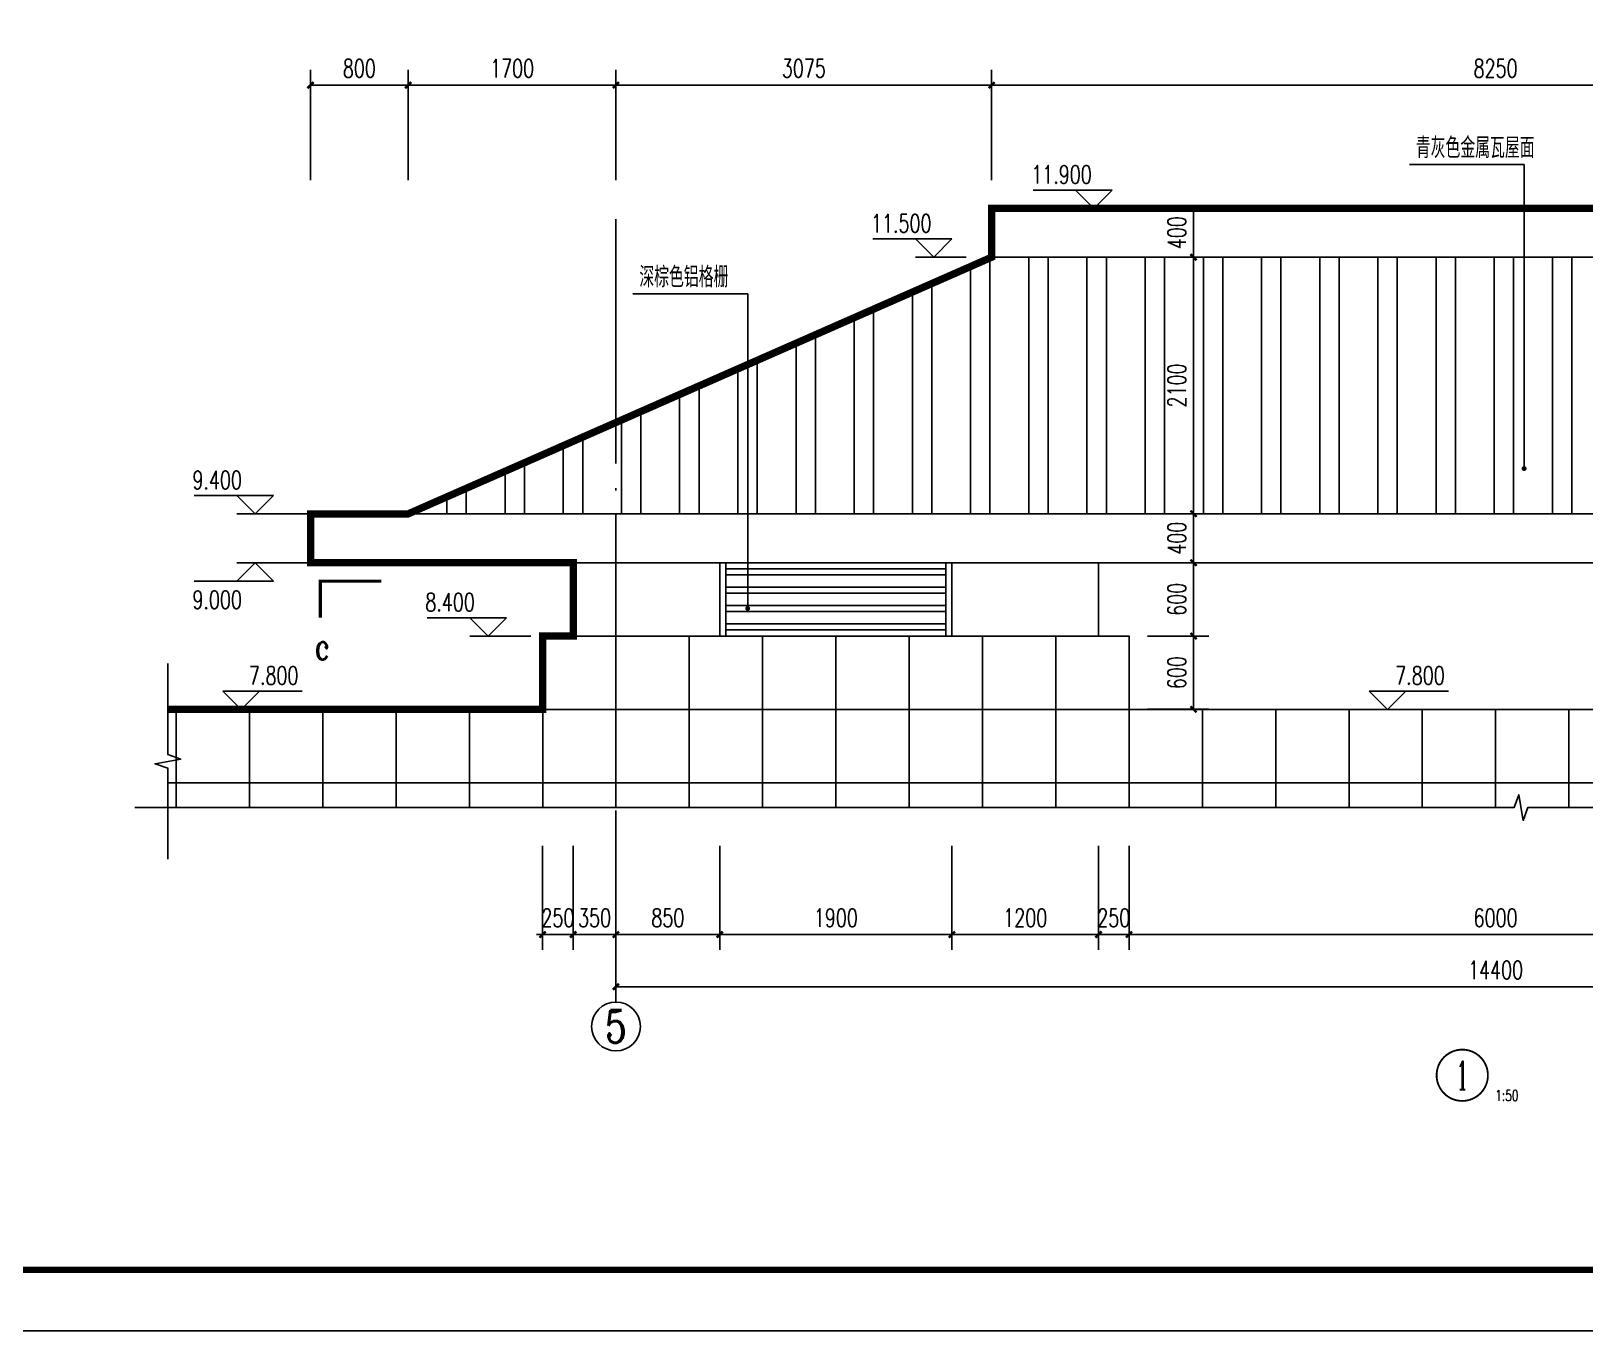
# Model space of a CAD drawing. Extents: x 63793 to 231107, y 20849 to 337643.
# Drawn here: x 159436 to 172154, y 61242 to 71879 of the extents above; entities that cross this region are included whole.
import ezdxf
from ezdxf.enums import TextEntityAlignment as Align

# ---------------------------------------------------------------- set-up
doc = ezdxf.new("R2010")
doc.units = 0
doc.header["$LTSCALE"] = 1000
doc.header["$MEASUREMENT"] = 0
doc.linetypes.add('CONTINOUS', pattern=[0])
doc.linetypes.add('DOTE', pattern=[2.42, 2, -0.2, 0.02, -0.2])
for name, color, linetype in [('AXIS', 3, 'Continuous'), ('AXIS_TEXT', 7, 'Continuous'), ('DIM_ELEV', 3, 'Continuous'), ('DIM_IDEN', 3, 'Continuous'), ('DIM_LEAD', 3, 'Continuous'), ('DIM_SYMB', 3, 'Continuous'), ('DOTE', 1, 'DOTE'), ('PUB_DIM', 3, 'Continuous'), ('PUB_TEXT', 7, 'Continuous'), ('PUB_TITLE', 4, 'Continuous'), ('网格', 144, 'Continuous'), ('装修线', 153, 'Continuous')]:
    doc.layers.add(name, color=color, linetype=linetype)
doc.styles.add('_TCH_AXIS', font='COMPLEX', dxfattribs={"bigfont": 'GBCBIG'})
doc.styles.add('_TCH_DIM', font='SIMPLEX', dxfattribs={"bigfont": 'GBCBIG'})
doc.styles.add('_TCH_DIM_T3', font='SIMPLEX', dxfattribs={"width": 0.705882, "bigfont": 'GBCBIG'})
doc.styles.add('_TCH_LABEL', font='COMPLEX', dxfattribs={"bigfont": 'GBCBIG'})
doc.dimstyles.new('_TCH_ARCH&&50', dxfattribs={"dimtxt": 148.75, "dimasz": 50, "dimexe": 125, "dimexo": 150, "dimgap": 63.125, "dimtad": 1, "dimdec": 0, "dimzin": 0, "dimdsep": 46, "dimtxsty": '_TCH_DIM_T3', "dimblk": 'ARCHTICK', "dimcen": 0.09, "dimclrt": 7, "dimazin": 2, "dimtfac": 1, "dimtdec": 0, "dimtix": 1, "dimtmove": 2, "dimatfit": 3, "dimfxl": 0, "dimtolj": 1, "dimtzin": 0, "dimarcsym": 0})

# ---------------------------------------------------------------- blocks, each defined once
blk = doc.blocks.new('_ArchTick')
at = {"color": 0, "linetype": 'ByBlock', "const_width": 0.4}
blk.add_lwpolyline([(-0.5, -0.5), (0.5, 0.5)], dxfattribs=at)
blk = doc.blocks.new('*D388')
at = {"layer": 'Defpoints', "color": 0, "transparency": 16777216}
for p in [(175548, 71437), (167298, 70510), (175548, 70510)]:
    blk.add_point(p, dxfattribs=at)
at = {"layer": 'PUB_DIM', "color": 0, "lineweight": -2, "transparency": 16777216}
for p, q in [((167298, 70660), (167298, 71562)), ((175548, 70660), (175548, 71562)), ((167298, 71437), (175548, 71437))]:
    blk.add_line(p, q, dxfattribs=at)
at = {"layer": 'PUB_DIM', "color": 0, "lineweight": -2, "transparency": 16777216, "xscale": 50, "yscale": 50, "zscale": 50, "rotation": 180}
blk.add_blockref('_ArchTick', (167298, 71437), dxfattribs=at)
at = {"layer": 'PUB_DIM', "color": 0, "lineweight": -2, "transparency": 16777216, "xscale": 50, "yscale": 50, "zscale": 50}
blk.add_blockref('_ArchTick', (175548, 71437), dxfattribs=at)
at = {"layer": 'PUB_DIM', "color": 7, "transparency": 16777216, "insert": (171423, 71574), "char_height": 148.8, "attachment_point": 5, "style": '_TCH_DIM_T3'}
blk.add_mtext('\\A1;8250', dxfattribs=at)
blk = doc.blocks.new('*D389')
at = {"layer": 'Defpoints', "color": 0, "transparency": 16777216}
for p in [(167298, 71437), (164223, 70510), (167298, 70510)]:
    blk.add_point(p, dxfattribs=at)
at = {"layer": 'PUB_DIM', "color": 0, "lineweight": -2, "transparency": 16777216}
for p, q in [((164223, 70660), (164223, 71562)), ((167298, 70660), (167298, 71562)), ((164223, 71437), (167298, 71437))]:
    blk.add_line(p, q, dxfattribs=at)
at = {"layer": 'PUB_DIM', "color": 0, "lineweight": -2, "transparency": 16777216, "xscale": 50, "yscale": 50, "zscale": 50, "rotation": 180}
blk.add_blockref('_ArchTick', (164223, 71437), dxfattribs=at)
at = {"layer": 'PUB_DIM', "color": 0, "lineweight": -2, "transparency": 16777216, "xscale": 50, "yscale": 50, "zscale": 50}
blk.add_blockref('_ArchTick', (167298, 71437), dxfattribs=at)
at = {"layer": 'PUB_DIM', "color": 7, "transparency": 16777216, "insert": (165761, 71574), "char_height": 148.8, "attachment_point": 5, "style": '_TCH_DIM_T3'}
blk.add_mtext('\\A1;3075', dxfattribs=at)
blk = doc.blocks.new('*D390')
at = {"layer": 'Defpoints', "color": 0, "transparency": 16777216}
for p in [(164223, 71437), (162523, 70510), (164223, 70510)]:
    blk.add_point(p, dxfattribs=at)
at = {"layer": 'PUB_DIM', "color": 0, "lineweight": -2, "transparency": 16777216}
for p, q in [((162523, 70660), (162523, 71562)), ((164223, 70660), (164223, 71562)), ((162523, 71437), (164223, 71437))]:
    blk.add_line(p, q, dxfattribs=at)
at = {"layer": 'PUB_DIM', "color": 0, "lineweight": -2, "transparency": 16777216, "xscale": 50, "yscale": 50, "zscale": 50, "rotation": 180}
blk.add_blockref('_ArchTick', (162523, 71437), dxfattribs=at)
at = {"layer": 'PUB_DIM', "color": 0, "lineweight": -2, "transparency": 16777216, "xscale": 50, "yscale": 50, "zscale": 50}
blk.add_blockref('_ArchTick', (164223, 71437), dxfattribs=at)
at = {"layer": 'PUB_DIM', "color": 7, "transparency": 16777216, "insert": (163373, 71574), "char_height": 148.8, "attachment_point": 5, "style": '_TCH_DIM_T3'}
blk.add_mtext('\\A1;1700', dxfattribs=at)
blk = doc.blocks.new('*D391')
at = {"layer": 'Defpoints', "color": 0, "transparency": 16777216}
for p in [(162523, 71437), (161723, 70510), (162523, 70510)]:
    blk.add_point(p, dxfattribs=at)
at = {"layer": 'PUB_DIM', "color": 0, "lineweight": -2, "transparency": 16777216}
for p, q in [((161723, 70660), (161723, 71562)), ((162523, 70660), (162523, 71562)), ((161723, 71437), (162523, 71437))]:
    blk.add_line(p, q, dxfattribs=at)
at = {"layer": 'PUB_DIM', "color": 0, "lineweight": -2, "transparency": 16777216, "xscale": 50, "yscale": 50, "zscale": 50, "rotation": 180}
blk.add_blockref('_ArchTick', (161723, 71437), dxfattribs=at)
at = {"layer": 'PUB_DIM', "color": 0, "lineweight": -2, "transparency": 16777216, "xscale": 50, "yscale": 50, "zscale": 50}
blk.add_blockref('_ArchTick', (162523, 71437), dxfattribs=at)
at = {"layer": 'PUB_DIM', "color": 7, "transparency": 16777216, "insert": (162123, 71574), "char_height": 148.8, "attachment_point": 5, "style": '_TCH_DIM_T3'}
blk.add_mtext('\\A1;800', dxfattribs=at)
blk = doc.blocks.new('*D395')
at = {"layer": 'Defpoints', "color": 0, "transparency": 16777216}
for p in [(168423, 66929), (168951, 66929), (168423, 66329)]:
    blk.add_point(p, dxfattribs=at)
at = {"layer": 'PUB_DIM', "color": 0, "lineweight": -2, "transparency": 16777216}
for p, q in [((168573, 66929), (169076, 66929)), ((168951, 66329), (168951, 66929)), ((168573, 66329), (169076, 66329))]:
    blk.add_line(p, q, dxfattribs=at)
at = {"layer": 'PUB_DIM', "color": 0, "lineweight": -2, "transparency": 16777216, "xscale": 50, "yscale": 50, "zscale": 50}
for p, rotation in [((168951, 66929), 90), ((168951, 66329), 270)]:
    blk.add_blockref('_ArchTick', p, dxfattribs=dict(at, rotation=rotation))
at = {"layer": 'PUB_DIM', "color": 7, "transparency": 16777216, "insert": (168814, 66629), "char_height": 148.8, "attachment_point": 5, "rotation": 90, "style": '_TCH_DIM_T3'}
blk.add_mtext('\\A1;600', dxfattribs=at)
blk = doc.blocks.new('*D396')
at = {"layer": 'Defpoints', "color": 0, "transparency": 16777216}
for p in [(168423, 67529), (168951, 67529), (168423, 66929)]:
    blk.add_point(p, dxfattribs=at)
at = {"layer": 'PUB_DIM', "color": 0, "lineweight": -2, "transparency": 16777216}
for p, q in [((168573, 67529), (169076, 67529)), ((168951, 66929), (168951, 67529)), ((168573, 66929), (169076, 66929))]:
    blk.add_line(p, q, dxfattribs=at)
at = {"layer": 'PUB_DIM', "color": 0, "lineweight": -2, "transparency": 16777216, "xscale": 50, "yscale": 50, "zscale": 50}
for p, rotation in [((168951, 67529), 90), ((168951, 66929), 270)]:
    blk.add_blockref('_ArchTick', p, dxfattribs=dict(at, rotation=rotation))
at = {"layer": 'PUB_DIM', "color": 7, "transparency": 16777216, "insert": (168814, 67229), "char_height": 148.8, "attachment_point": 5, "rotation": 90, "style": '_TCH_DIM_T3'}
blk.add_mtext('\\A1;600', dxfattribs=at)
blk = doc.blocks.new('*D397')
at = {"layer": 'Defpoints', "color": 0, "transparency": 16777216}
for p in [(168423, 67929), (168951, 67929), (168423, 67529)]:
    blk.add_point(p, dxfattribs=at)
at = {"layer": 'PUB_DIM', "color": 0, "lineweight": -2, "transparency": 16777216}
for p, q in [((168573, 67929), (169076, 67929)), ((168951, 67529), (168951, 67929)), ((168573, 67529), (169076, 67529))]:
    blk.add_line(p, q, dxfattribs=at)
at = {"layer": 'PUB_DIM', "color": 0, "lineweight": -2, "transparency": 16777216, "xscale": 50, "yscale": 50, "zscale": 50}
for p, rotation in [((168951, 67929), 90), ((168951, 67529), 270)]:
    blk.add_blockref('_ArchTick', p, dxfattribs=dict(at, rotation=rotation))
at = {"layer": 'PUB_DIM', "color": 7, "transparency": 16777216, "insert": (168814, 67729), "char_height": 148.8, "attachment_point": 5, "rotation": 90, "style": '_TCH_DIM_T3'}
blk.add_mtext('\\A1;400', dxfattribs=at)
blk = doc.blocks.new('*D398')
at = {"layer": 'Defpoints', "color": 0, "transparency": 16777216}
for p in [(168423, 70029), (168951, 70029), (168423, 67929)]:
    blk.add_point(p, dxfattribs=at)
at = {"layer": 'PUB_DIM', "color": 0, "lineweight": -2, "transparency": 16777216}
for p, q in [((168573, 70029), (169076, 70029)), ((168951, 67929), (168951, 70029)), ((168573, 67929), (169076, 67929))]:
    blk.add_line(p, q, dxfattribs=at)
at = {"layer": 'PUB_DIM', "color": 0, "lineweight": -2, "transparency": 16777216, "xscale": 50, "yscale": 50, "zscale": 50}
for p, rotation in [((168951, 70029), 90), ((168951, 67929), 270)]:
    blk.add_blockref('_ArchTick', p, dxfattribs=dict(at, rotation=rotation))
at = {"layer": 'PUB_DIM', "color": 7, "transparency": 16777216, "insert": (168814, 68979), "char_height": 148.8, "attachment_point": 5, "rotation": 90, "style": '_TCH_DIM_T3'}
blk.add_mtext('\\A1;2100', dxfattribs=at)
blk = doc.blocks.new('*D399')
at = {"layer": 'Defpoints', "color": 0, "transparency": 16777216}
for p in [(168423, 70429), (168951, 70429), (168423, 70029)]:
    blk.add_point(p, dxfattribs=at)
at = {"layer": 'PUB_DIM', "color": 0, "lineweight": -2, "transparency": 16777216}
for p, q in [((168573, 70429), (169076, 70429)), ((168951, 70029), (168951, 70429)), ((168573, 70029), (169076, 70029))]:
    blk.add_line(p, q, dxfattribs=at)
at = {"layer": 'PUB_DIM', "color": 0, "lineweight": -2, "transparency": 16777216, "xscale": 50, "yscale": 50, "zscale": 50}
for p, rotation in [((168951, 70429), 90), ((168951, 70029), 270)]:
    blk.add_blockref('_ArchTick', p, dxfattribs=dict(at, rotation=rotation))
at = {"layer": 'PUB_DIM', "color": 7, "transparency": 16777216, "insert": (168814, 70229), "char_height": 148.8, "attachment_point": 5, "rotation": 90, "style": '_TCH_DIM_T3'}
blk.add_mtext('\\A1;400', dxfattribs=at)
blk = doc.blocks.new('*D400')
at = {"layer": 'Defpoints', "color": 0, "transparency": 16777216}
for p in [(163623, 65363), (163873, 65363), (163873, 64486)]:
    blk.add_point(p, dxfattribs=at)
at = {"layer": 'PUB_DIM', "color": 0, "lineweight": -2, "transparency": 16777216}
for p, q in [((163623, 65213), (163623, 64361)), ((163873, 65213), (163873, 64361)), ((163623, 64486), (163573, 64486)), ((163623, 64486), (163873, 64486)), ((163873, 64486), (163923, 64486))]:
    blk.add_line(p, q, dxfattribs=at)
at = {"layer": 'PUB_DIM', "color": 0, "lineweight": -2, "transparency": 16777216, "xscale": 50, "yscale": 50, "zscale": 50}
blk.add_blockref('_ArchTick', (163623, 64486), dxfattribs=at)
at = {"layer": 'PUB_DIM', "color": 0, "lineweight": -2, "transparency": 16777216, "xscale": 50, "yscale": 50, "zscale": 50, "rotation": 180}
blk.add_blockref('_ArchTick', (163873, 64486), dxfattribs=at)
at = {"layer": 'PUB_DIM', "color": 7, "transparency": 16777216, "insert": (163748, 64623), "char_height": 148.8, "attachment_point": 5, "style": '_TCH_DIM_T3'}
blk.add_mtext('\\A1;250', dxfattribs=at)
blk = doc.blocks.new('*D401')
at = {"layer": 'Defpoints', "color": 0, "transparency": 16777216}
for p in [(163873, 65363), (164223, 65363), (164223, 64486)]:
    blk.add_point(p, dxfattribs=at)
at = {"layer": 'PUB_DIM', "color": 0, "lineweight": -2, "transparency": 16777216}
for p, q in [((163873, 65213), (163873, 64361)), ((164223, 65213), (164223, 64361)), ((163873, 64486), (163823, 64486)), ((163873, 64486), (164223, 64486)), ((164223, 64486), (164273, 64486))]:
    blk.add_line(p, q, dxfattribs=at)
at = {"layer": 'PUB_DIM', "color": 0, "lineweight": -2, "transparency": 16777216, "xscale": 50, "yscale": 50, "zscale": 50}
blk.add_blockref('_ArchTick', (163873, 64486), dxfattribs=at)
at = {"layer": 'PUB_DIM', "color": 0, "lineweight": -2, "transparency": 16777216, "xscale": 50, "yscale": 50, "zscale": 50, "rotation": 180}
blk.add_blockref('_ArchTick', (164223, 64486), dxfattribs=at)
at = {"layer": 'PUB_DIM', "color": 7, "transparency": 16777216, "insert": (164048, 64623), "char_height": 148.8, "attachment_point": 5, "style": '_TCH_DIM_T3'}
blk.add_mtext('\\A1;350', dxfattribs=at)
blk = doc.blocks.new('*D402')
at = {"layer": 'Defpoints', "color": 0, "transparency": 16777216}
for p in [(164223, 65363), (165073, 65363), (165073, 64486)]:
    blk.add_point(p, dxfattribs=at)
at = {"layer": 'PUB_DIM', "color": 0, "lineweight": -2, "transparency": 16777216}
for p, q in [((164223, 65213), (164223, 64361)), ((165073, 65213), (165073, 64361)), ((164223, 64486), (165073, 64486))]:
    blk.add_line(p, q, dxfattribs=at)
at = {"layer": 'PUB_DIM', "color": 0, "lineweight": -2, "transparency": 16777216, "xscale": 50, "yscale": 50, "zscale": 50, "rotation": 180}
blk.add_blockref('_ArchTick', (164223, 64486), dxfattribs=at)
at = {"layer": 'PUB_DIM', "color": 0, "lineweight": -2, "transparency": 16777216, "xscale": 50, "yscale": 50, "zscale": 50}
blk.add_blockref('_ArchTick', (165073, 64486), dxfattribs=at)
at = {"layer": 'PUB_DIM', "color": 7, "transparency": 16777216, "insert": (164648, 64623), "char_height": 148.8, "attachment_point": 5, "style": '_TCH_DIM_T3'}
blk.add_mtext('\\A1;850', dxfattribs=at)
blk = doc.blocks.new('*D403')
at = {"layer": 'Defpoints', "color": 0, "transparency": 16777216}
for p in [(165073, 65363), (166973, 65363), (166973, 64486)]:
    blk.add_point(p, dxfattribs=at)
at = {"layer": 'PUB_DIM', "color": 0, "lineweight": -2, "transparency": 16777216}
for p, q in [((165073, 65213), (165073, 64361)), ((166973, 65213), (166973, 64361)), ((165073, 64486), (166973, 64486))]:
    blk.add_line(p, q, dxfattribs=at)
at = {"layer": 'PUB_DIM', "color": 0, "lineweight": -2, "transparency": 16777216, "xscale": 50, "yscale": 50, "zscale": 50, "rotation": 180}
blk.add_blockref('_ArchTick', (165073, 64486), dxfattribs=at)
at = {"layer": 'PUB_DIM', "color": 0, "lineweight": -2, "transparency": 16777216, "xscale": 50, "yscale": 50, "zscale": 50}
blk.add_blockref('_ArchTick', (166973, 64486), dxfattribs=at)
at = {"layer": 'PUB_DIM', "color": 7, "transparency": 16777216, "insert": (166023, 64623), "char_height": 148.8, "attachment_point": 5, "style": '_TCH_DIM_T3'}
blk.add_mtext('\\A1;1900', dxfattribs=at)
blk = doc.blocks.new('*D404')
at = {"layer": 'Defpoints', "color": 0, "transparency": 16777216}
for p in [(166973, 65363), (168173, 65363), (168173, 64486)]:
    blk.add_point(p, dxfattribs=at)
at = {"layer": 'PUB_DIM', "color": 0, "lineweight": -2, "transparency": 16777216}
for p, q in [((166973, 65213), (166973, 64361)), ((168173, 65213), (168173, 64361)), ((166973, 64486), (168173, 64486))]:
    blk.add_line(p, q, dxfattribs=at)
at = {"layer": 'PUB_DIM', "color": 0, "lineweight": -2, "transparency": 16777216, "xscale": 50, "yscale": 50, "zscale": 50, "rotation": 180}
blk.add_blockref('_ArchTick', (166973, 64486), dxfattribs=at)
at = {"layer": 'PUB_DIM', "color": 0, "lineweight": -2, "transparency": 16777216, "xscale": 50, "yscale": 50, "zscale": 50}
blk.add_blockref('_ArchTick', (168173, 64486), dxfattribs=at)
at = {"layer": 'PUB_DIM', "color": 7, "transparency": 16777216, "insert": (167573, 64623), "char_height": 148.8, "attachment_point": 5, "style": '_TCH_DIM_T3'}
blk.add_mtext('\\A1;1200', dxfattribs=at)
blk = doc.blocks.new('*D405')
at = {"layer": 'Defpoints', "color": 0, "transparency": 16777216}
for p in [(168173, 65363), (168423, 65363), (168423, 64486)]:
    blk.add_point(p, dxfattribs=at)
at = {"layer": 'PUB_DIM', "color": 0, "lineweight": -2, "transparency": 16777216}
for p, q in [((168173, 65213), (168173, 64361)), ((168423, 65213), (168423, 64361)), ((168173, 64486), (168123, 64486)), ((168173, 64486), (168423, 64486)), ((168423, 64486), (168473, 64486))]:
    blk.add_line(p, q, dxfattribs=at)
at = {"layer": 'PUB_DIM', "color": 0, "lineweight": -2, "transparency": 16777216, "xscale": 50, "yscale": 50, "zscale": 50}
blk.add_blockref('_ArchTick', (168173, 64486), dxfattribs=at)
at = {"layer": 'PUB_DIM', "color": 0, "lineweight": -2, "transparency": 16777216, "xscale": 50, "yscale": 50, "zscale": 50, "rotation": 180}
blk.add_blockref('_ArchTick', (168423, 64486), dxfattribs=at)
at = {"layer": 'PUB_DIM', "color": 7, "transparency": 16777216, "insert": (168298, 64623), "char_height": 148.8, "attachment_point": 5, "style": '_TCH_DIM_T3'}
blk.add_mtext('\\A1;250', dxfattribs=at)
blk = doc.blocks.new('*D406')
at = {"layer": 'Defpoints', "color": 0, "transparency": 16777216}
for p in [(168423, 65363), (174423, 65363), (174423, 64486)]:
    blk.add_point(p, dxfattribs=at)
at = {"layer": 'PUB_DIM', "color": 0, "lineweight": -2, "transparency": 16777216}
for p, q in [((168423, 65213), (168423, 64361)), ((174423, 65213), (174423, 64361)), ((168423, 64486), (174423, 64486))]:
    blk.add_line(p, q, dxfattribs=at)
at = {"layer": 'PUB_DIM', "color": 0, "lineweight": -2, "transparency": 16777216, "xscale": 50, "yscale": 50, "zscale": 50, "rotation": 180}
blk.add_blockref('_ArchTick', (168423, 64486), dxfattribs=at)
at = {"layer": 'PUB_DIM', "color": 0, "lineweight": -2, "transparency": 16777216, "xscale": 50, "yscale": 50, "zscale": 50}
blk.add_blockref('_ArchTick', (174423, 64486), dxfattribs=at)
at = {"layer": 'PUB_DIM', "color": 7, "transparency": 16777216, "insert": (171423, 64623), "char_height": 148.8, "attachment_point": 5, "style": '_TCH_DIM_T3'}
blk.add_mtext('\\A1;6000', dxfattribs=at)
blk = doc.blocks.new('*D413')
at = {"layer": 'AXIS', "color": 0, "lineweight": -2, "transparency": 16777216}
for p, q in [((164223, 65159), (164223, 63934)), ((178623, 65159), (178623, 63934)), ((164223, 64059), (178623, 64059))]:
    blk.add_line(p, q, dxfattribs=at)
at = {"layer": 'Defpoints', "color": 0, "transparency": 16777216}
for p in [(164223, 65309), (178623, 65309), (178623, 64059)]:
    blk.add_point(p, dxfattribs=at)
at = {"layer": 'AXIS', "color": 0, "lineweight": -2, "transparency": 16777216, "xscale": 50, "yscale": 50, "zscale": 50, "rotation": 180}
blk.add_blockref('_ArchTick', (164223, 64059), dxfattribs=at)
at = {"layer": 'AXIS', "color": 0, "lineweight": -2, "transparency": 16777216, "xscale": 50, "yscale": 50, "zscale": 50}
blk.add_blockref('_ArchTick', (178623, 64059), dxfattribs=at)
at = {"layer": 'AXIS', "color": 7, "transparency": 16777216, "insert": (171423, 64196), "char_height": 148.8, "attachment_point": 5, "style": '_TCH_DIM_T3'}
blk.add_mtext('\\A1;14400', dxfattribs=at)

msp = doc.modelspace()

# ---------------------------------------------------------------- hatches: boundary and pattern name
at = {"layer": '网格'}
h = msp.add_hatch(dxfattribs=at)
h.set_pattern_fill('ANSI32', color=256, scale=100, angle=45, style=0)
h.set_pattern_definition([(90, (-53378.04, 196788.4), (-476.25, 3e-14), []), (90, (-53219.3, 196947.14), (-476.25, 3e-14), [])])
h.paths.add_polyline_path([(180323.5, 67928.8), (175548.5, 70028.8), (167298.5, 70028.8), (162523.5, 67928.8)])

# ---------------------------------------------------------------- linework, layer by layer
for p, q in [((167298.5, 70028.8), (175548.5, 70028.8)), ((181123.5, 67928.8), (161723.5, 67928.8)), ((162048.5, 67528.8), (180123.5, 67528.8)), ((163873.5, 66928.8), (163873.5, 67528.8)), ((165073.5, 66928.8), (165073.5, 67428.8)), ((166973.5, 66928.8), (166973.5, 67528.8)), ((168173.5, 66928.8), (168173.5, 67528.8)), ((163623.5, 65524.7), (163623.5, 66928.8)), ((163623.5, 65524.7), (163623.5, 66628.8)), ((163623.5, 66328.8), (160556.4, 66328.8))]:
    msp.add_line(p, q)
at = {"color": 32}
for p, q in [((166923.5, 67478.8), (165123.5, 67478.8)), ((166923.5, 67428.8), (165123.5, 67428.8)), ((166923.5, 67328.8), (165123.5, 67328.8)), ((166923.5, 67278.8), (165123.5, 67278.8)), ((166923.5, 67178.8), (165123.5, 67178.8)), ((166923.5, 67128.8), (165123.5, 67128.8)), ((166923.5, 67028.8), (165123.5, 67028.8)), ((166923.5, 66978.8), (165123.5, 66978.8))]:
    msp.add_line(p, q, dxfattribs=at)
for points in [[(161723.5, 67528.8), (161723.5, 67928.8), (162523.5, 67928.8), (167298.5, 70028.8), (167298.5, 70428.8), (175548.5, 70428.8), (175548.5, 70028.8), (180323.5, 67928.8), (181123.5, 67928.8), (181123.5, 67528.8)], [(165073.5, 67528.8), (166973.5, 67528.8), (166973.5, 66928.8), (165073.5, 66928.8)]]:
    msp.add_lwpolyline(points, close=True)
for points in [[(165073.5, 67528.8), (165123.5, 67528.8), (165123.5, 66928.8), (165073.5, 66928.8)], [(166973.5, 67528.8), (166923.5, 67528.8), (166923.5, 66928.8), (166973.5, 66928.8)]]:
    msp.add_lwpolyline(points, close=True, dxfattribs=at)
for points in [[(174423.5, 66928.8), (174423.5, 66328.8), (168423.5, 66328.8), (168423.5, 66928.8), (163623.5, 66928.8)], [(167223.5, 66928.8), (168423.5, 66928.8), (168423.5, 66328.8)]]:
    msp.add_lwpolyline(points)
at = {"layer": 'AXIS'}
msp.add_line((164223.5, 65308.7), (164223.5, 63933.7), dxfattribs=at)
msp.add_circle((164223.5, 63733.7), 200, dxfattribs=at)
at = {"layer": 'DIM_ELEV'}
for p, q in [((168285.8, 70578.8), (167637.8, 70578.8)), ((168135.8, 70428.8), (167985.8, 70578.8)), ((168135.8, 70428.8), (168285.8, 70578.8)), ((169134.7, 70428.8), (167985.8, 70428.8)), ((166973.8, 70178.8), (166325.8, 70178.8)), ((166823.8, 70028.8), (166673.8, 70178.8)), ((166823.8, 70028.8), (166973.8, 70178.8)), ((167088.5, 70028.8), (166673.8, 70028.8)), ((161419.9, 68078.8), (160771.8, 68078.8)), ((161269.9, 67928.8), (161119.9, 68078.8)), ((161269.9, 67928.8), (161419.9, 68078.8)), ((161782.4, 67928.8), (161119.9, 67928.8)), ((161269.9, 67528.8), (161119.9, 67378.8)), ((161782.4, 67528.8), (161119.9, 67528.8)), ((161269.9, 67528.8), (161419.9, 67378.8)), ((161419.9, 67378.8), (160771.8, 67378.8)), ((163326.1, 67078.8), (162678.1, 67078.8)), ((163176.1, 66928.8), (163026.1, 67078.8)), ((163176.1, 66928.8), (163326.1, 67078.8)), ((163526.1, 66928.8), (163026.1, 66928.8)), ((161156.6, 66328.8), (161006.6, 66478.8)), ((161006.6, 66478.8), (161654.6, 66478.8)), ((161156.6, 66328.8), (161306.6, 66478.8)), ((170538.7, 66328.8), (170388.7, 66478.8)), ((170388.7, 66478.8), (171036.7, 66478.8)), ((170538.7, 66328.8), (170688.7, 66478.8))]:
    msp.add_line(p, q, dxfattribs=at)
at = {"layer": 'DIM_IDEN', "const_width": 15}
msp.add_lwpolyline([(171360.3, 63334.4, 1), (170940.3, 63334.4, 1)], format="xyb", close=True, dxfattribs=at)
at = {"layer": 'DIM_LEAD'}
for p, q in [((171657, 70787.6), (170717.4, 70787.6)), ((171657, 68299.3), (171657, 70787.6)), ((165301.7, 69729.8), (164362.1, 69729.8)), ((165301.7, 67154.2), (165301.7, 69729.8))]:
    msp.add_line(p, q, dxfattribs=at)
at = {"layer": 'DIM_LEAD', "const_width": 20}
for points in [[(171657, 68289.3, 1), (171657, 68309.3, 1)], [(165301.7, 67144.2, 1), (165301.7, 67164.2, 1)]]:
    msp.add_lwpolyline(points, format="xyb", close=True, dxfattribs=at)
at = {"layer": 'DIM_SYMB', "linetype": 'CONTINOUS', "const_width": 25}
msp.add_lwpolyline([(161803.5, 67078.8), (161803.5, 67378.8), (162303.5, 67378.8)], dxfattribs=at)
at = {"layer": 'DIM_SYMB'}
for points in [[(160556.4, 66703.4), (160556.4, 65959), (160661.4, 65920.8), (160451.4, 65883.7), (160556.4, 65846.5), (160556.4, 65102)], [(160284.7, 65524.7), (171574.4, 65524.7), (171612.6, 65629.7), (171649.7, 65419.7), (171686.9, 65524.7), (182976.6, 65524.7)]]:
    msp.add_lwpolyline(points, dxfattribs=at)
at = {"layer": 'DOTE', "linetype": 'DOTE'}
msp.add_line((164223.5, 70340), (164223.5, 64727.5), dxfattribs=at)
at = {"layer": 'PUB_TITLE'}
msp.add_lwpolyline([(139054.7, 61242.4), (183654.7, 61242.4), (183654.7, 82242.4), (139054.7, 82242.4)], close=True, dxfattribs=at)
at = {"layer": 'PUB_TITLE', "const_width": 50}
msp.add_lwpolyline([(140304.7, 61742.4), (183154.7, 61742.4), (183154.7, 81742.4), (140304.7, 81742.4)], close=True, dxfattribs=at)
at = {"layer": '网格'}
for p, q in [((164223.5, 65524.7), (164223.5, 66928.8)), ((164823.5, 65524.7), (164823.5, 66928.8)), ((165423.5, 65524.7), (165423.5, 66928.8)), ((166023.5, 65524.7), (166023.5, 66928.8)), ((166623.5, 65524.7), (166623.5, 66928.8)), ((167223.5, 65524.7), (167223.5, 66928.8)), ((167823.5, 65524.7), (167823.5, 66928.8)), ((160623.5, 65524.7), (160623.5, 66328.8)), ((161223.5, 65524.7), (161223.5, 66328.8)), ((161823.5, 65524.7), (161823.5, 66328.8)), ((162423.5, 65524.7), (162423.5, 66328.8)), ((163023.5, 65524.7), (163023.5, 66328.8)), ((163623.5, 66328.8), (168423.5, 66328.8)), ((168423.5, 65524.7), (168423.5, 66328.8)), ((169023.5, 65524.7), (169023.5, 66328.8)), ((169623.5, 65524.7), (169623.5, 66328.8)), ((170223.5, 65524.7), (170223.5, 66328.8)), ((170823.5, 65524.7), (170823.5, 66328.8)), ((171423.5, 65524.7), (171423.5, 66328.8)), ((172023.5, 65524.7), (172023.5, 66328.8)), ((160556.4, 65728.8), (182290.6, 65728.8))]:
    msp.add_line(p, q, dxfattribs=at)
msp.add_lwpolyline([(167023.5, 67528.8), (167023.5, 67528.8), (174423.5, 67528.8)], dxfattribs=at)
at = {"layer": '装修线', "const_width": 60}
msp.add_lwpolyline([(160556.4, 66328.8), (163623.5, 66328.8), (163623.5, 66928.8), (163873.5, 66928.8), (163873.5, 67528.8), (161723.5, 67528.8), (161723.5, 67928.8), (162523.5, 67928.8), (167298.5, 70028.8), (167298.5, 70428.8), (175548.5, 70428.8), (175548.5, 70028.8), (180323.5, 67928.8), (181123.5, 67928.8), (181123.5, 67528.8), (178973.5, 67528.8), (178973.5, 66928.8), (179223.5, 66928.8), (179223.5, 66328.8), (182290.6, 66328.8)], dxfattribs=at)

# ---------------------------------------------------------------- texts
at = {"layer": 'AXIS_TEXT', "style": '_TCH_AXIS'}
msp.add_text('5', height=266.3, dxfattribs=at).set_placement((164134.7, 63600.6), (164312.2, 63600.6), align=Align.FIT)
at = {"layer": 'PUB_TEXT', "style": '_TCH_DIM'}
for s, p in [('青灰色金属瓦屋面', (170769.9, 70840.1)), ('深棕色铝格栅', (164414.6, 69782.3))]:
    msp.add_text(s, height=168.79, dxfattribs=at).set_placement(p)
at = {"layer": 'PUB_TEXT', "width": 0.705882}
for s, height, style, p in [('11.900', 148.75, '_TCH_DIM', (167622.8, 70631.3)), ('11.500', 148.75, '_TCH_DIM', (166310.8, 70231.3)), ('9.400', 148.75, '_TCH_DIM', (160756.8, 68131.3)), ('9.000', 148.75, '_TCH_DIM', (160756.8, 67151.3)), ('8.400', 148.75, '_TCH_DIM', (162663.1, 67131.3)), ('7.800', 148.75, '_TCH_DIM', (161219.6, 66531.3)), ('7.800', 148.75, '_TCH_DIM', (170601.7, 66531.3)), ('1:50', 89.25, '_TCH_LABEL', (171420.3, 63124.4))]:
    msp.add_text(s, height=height, dxfattribs=dict(at, style=style)).set_placement(p)
at = {"layer": 'PUB_TEXT', "linetype": 'CONTINOUS', "style": '_TCH_LABEL', "width": 0.705882}
msp.add_text('c', height=212.5, dxfattribs=at).set_placement((161757.1, 66735.7))
at = {"layer": 'PUB_TEXT', "style": '_TCH_LABEL'}
msp.add_text('1', height=231.6, dxfattribs=at).set_placement((171100.7, 63218.6), (171200, 63218.6), align=Align.FIT)

# ---------------------------------------------------------------- dimensions: what is measured, and where the dimension line sits
at = {"layer": 'AXIS'}
dim = msp.add_aligned_dim(p1=(164223.5, 65308.7), p2=(178623.5, 65308.7), distance=-1250, text='14400', dimstyle='_TCH_ARCH&&50', dxfattribs=at)
dim.commit()
dim.dimension.update_dxf_attribs({"geometry": '*D413', "text_midpoint": (171423.5, 64196.2)})
at = {"layer": 'PUB_DIM'}
for p1, p2, distance, text, picture, middle in [((161723.5, 70510.1), (162523.5, 70510.1), 926.4, '800', '*D391', (162123.5, 71574.1)), ((162523.5, 70510.1), (164223.5, 70510.1), 926.4, '1700', '*D390', (163373.5, 71574.1)), ((164223.5, 70510.1), (167298.5, 70510.1), 926.4, '3075', '*D389', (165761, 71574.1)), ((167298.5, 70510.1), (175548.5, 70510.1), 926.4, '8250', '*D388', (171423.5, 71574.1)), ((168423.5, 70028.8), (168423.5, 70428.8), -527.9, '400', '*D399', (168813.8, 70228.8)), ((168423.5, 67928.8), (168423.5, 70028.8), -527.9, '2100', '*D398', (168813.8, 68978.8)), ((168423.5, 67528.8), (168423.5, 67928.8), -527.9, '400', '*D397', (168813.8, 67728.8)), ((168423.5, 66928.8), (168423.5, 67528.8), -527.9, '600', '*D396', (168813.8, 67228.8)), ((168423.5, 66328.8), (168423.5, 66928.8), -527.9, '600', '*D395', (168813.8, 66628.8)), ((163623.5, 65363.2), (163873.5, 65363.2), -877.2, '250', '*D400', (163748.5, 64623.5)), ((163873.5, 65363.2), (164223.5, 65363.2), -877.2, '350', '*D401', (164048.5, 64623.5)), ((164223.5, 65363.2), (165073.5, 65363.2), -877.2, '850', '*D402', (164648.5, 64623.5)), ((165073.5, 65363.2), (166973.5, 65363.2), -877.2, '1900', '*D403', (166023.5, 64623.5)), ((166973.5, 65363.2), (168173.5, 65363.2), -877.2, '1200', '*D404', (167573.5, 64623.5)), ((168173.5, 65363.2), (168423.5, 65363.2), -877.2, '250', '*D405', (168298.5, 64623.5)), ((168423.5, 65363.2), (174423.5, 65363.2), -877.2, '6000', '*D406', (171423.5, 64623.5))]:
    dim = msp.add_aligned_dim(p1=p1, p2=p2, distance=distance, text=text, dimstyle='_TCH_ARCH&&50', dxfattribs=at)
    dim.commit()
    dim.dimension.update_dxf_attribs({"geometry": picture, "text_midpoint": middle})

doc.saveas('drawing.dxf')
